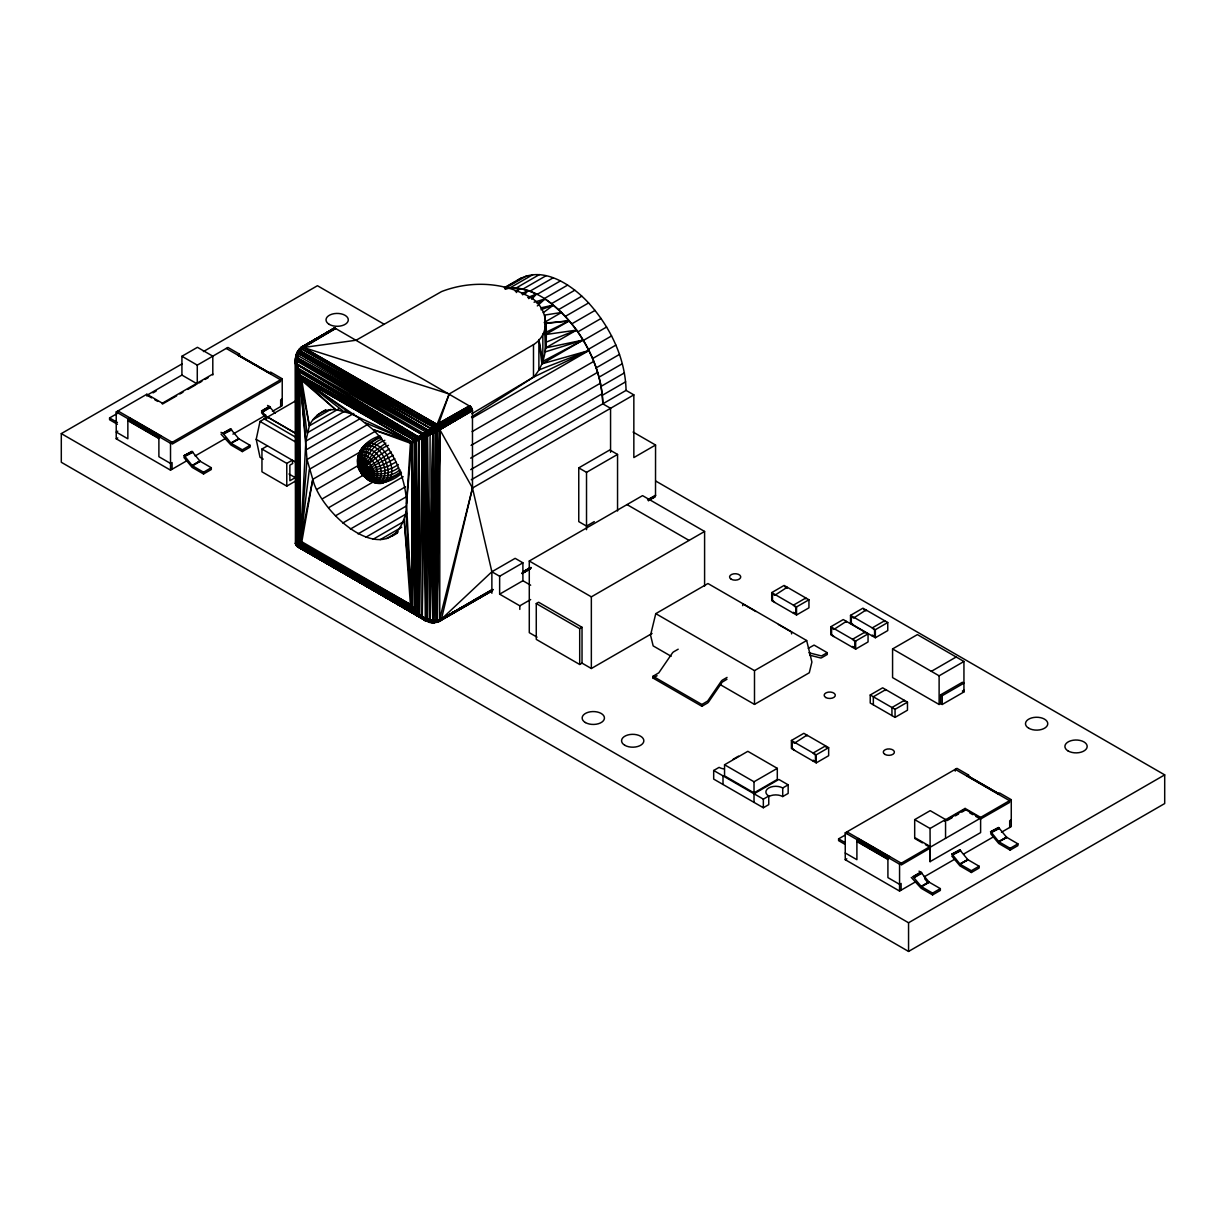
<?xml version="1.0" encoding="UTF-8"?>
<svg xmlns="http://www.w3.org/2000/svg" width="1226" height="1226" viewBox="0 0 1226 1226"><rect width="100%" height="100%" fill="white"/><g stroke="black" fill="none" stroke-linecap="round" stroke-linejoin="round"><path stroke-width="1.5" d="M299.512 546.352C293.566 547.516 297.228 540.988 301.826 541.769L410.419 604.464C416.304 612.724 425.207 621.184 435.935 621.291C447.781 618.394 431.521 625.429 427.736 621.413L297.55 546.719L295.558 543.118L295.405 361.363L298.408 351.831L303.083 346.13L298.255 350.605L295.497 359.157L295.849 544.88L425.207 620.356L431.966 622.425L440.134 620.969L434.326 622.547L426.265 620.693L416.779 613.138L411.859 606.502L412.028 442.647L414.265 440.088L299.527 374.972C298.01 369.976 292.217 356 299.113 353.701L430.556 428.364L299.267 353.226L299.696 350.023L303.083 346.13L335.142 328.231L470.707 406.725L472.47 410.649L472.485 488.025L491.871 571.776L491.871 593.277M296.11 544.283L296.738 369.777L299.941 377.409L307.021 459.505L312.783 479.32L301.826 541.769L296.294 544.696L300.462 542.229L305.856 441.099L309.35 425.82L301.826 380.535C297.428 371.631 295.129 360.03 300.401 351.034L302.883 347.28L335.663 328.43L303.527 347.479L299.65 351.801C292.815 353.103 296.615 365.195 296.738 369.777L295.727 544.605L423.813 619.62L431.108 621.827L436.962 622.134L429.192 621.092L422.296 616.295L423.813 437.789L425.943 618.272L425.958 436.808L423.828 433.222L436.9 424.38L469.681 405.806L436.9 424.38L303.481 347.51C290.869 350.82 295.159 372.474 301.826 380.535L335.495 409.545L350.345 413.407L411.691 442.172L435.261 432.272L472.47 410.649L435.261 432.272L419.353 439.383L418.526 613.475L415.629 441.268L415.093 610.272C420.058 619.161 433.207 626.547 441.437 619.13L492.806 589.629M438.065 620.387L433.36 620.371L433.36 433.238L430.234 619.85C428.257 624.77 416.304 615.375 430.157 622.149C435.199 624.448 436.885 619.084 441.437 619.13L492.837 589.461M302.056 347.464L334.637 328.154L300.768 347.709L298.194 353.686L296.907 362.773L299.527 374.972L300.845 378.436L358.053 417.514L373.164 429.636L410.419 443.23L419.353 439.383L472.378 409.974L436.793 431.46L436.793 620.31L439.843 429.805L439.031 427.246L436.839 424.426L303.527 347.479L299.006 351.77C294.761 361.026 296.738 372.03 301.826 380.535L296.646 365.471L296.922 354.038L295.405 361.363L296.202 367.923L295.742 543.225L297.55 546.719L301.826 541.769L296.248 543.241L297.075 370.942C294.868 362.114 296.523 354.544 301.412 347.264L296.585 356.061L297.504 361.455L421.836 434.372L410.419 443.23L405.959 512.238L411.859 606.502C416.472 611.897 426.617 625.413 434.219 620.724L423.353 617.613L416.794 612.004L415.629 441.268M720.168 684.583L754.496 704.398L754.496 670.637L655.772 613.644L650.546 635.145L653.167 645.903L671.143 656.278M295.619 544.329L295.757 357.701L299.788 348.72L295.972 356.505L295.864 366.038C295.435 357.685 295.481 349.471 303.481 347.51L301.673 349.257L435.506 425.912L438.111 430.755L472.378 409.974L424.778 437.345L425.943 618.272M296.263 358.283L295.466 361.164L297.167 370.88L298.041 542.919L298.286 374.068L300.401 542.244L301.795 541.769L300.462 542.229L299.941 377.409L300.416 378.19L299.527 374.972L414.725 439.72L298.301 370.252L416.457 438.693L470.202 406.22L427.736 430.541L430.081 434.586L429.713 619.682L435.613 621.812L440.885 620.54C432.717 624.187 424.319 619.498 417.851 614.977L298.056 545.463L297.167 543.394L297.075 370.942C296.125 364.934 293.06 351.326 301.305 349.778L303.527 347.479L449.206 393.975L533.494 344.644C553.248 332.307 546.827 303.619 526.782 295.435C500.852 281.643 468.746 281.03 441.559 291.573L356.122 340.23L303.527 347.479M433.36 433.238L432.763 620.341L430.341 622.149L423.813 619.62M428.303 621.551L435 622.364L427.077 620.279L419.599 614.395L422.173 438.525C406.71 444.44 427.705 432.088 422.173 438.525L422.173 616.218L423.813 437.789L425.299 618.961C429.069 620.463 437.36 625.122 439.827 619.85M433.483 426.786L436.793 431.46L435.184 620.463L437.713 621.306L441.161 620.157L433.759 621.551L424.38 619.574M432.18 620.509L433.36 620.371L435.261 432.272L439.398 428.058M530.659 585.216L522.904 580.726L522.904 562.811L515.15 558.336L491.871 571.776L441.437 619.13L439.674 620.494L437.452 620.249L439.827 429.529L436.793 620.31L438.065 430.495M440.885 620.54L435.782 621.567L430.234 619.85L432.793 433.529L440.885 426.51L471.581 407.936L438.326 426.081L410.419 443.23C420.779 441.605 446.678 417.805 418.526 436.793L416.457 438.693L418.235 437.437L416.932 439.659L412.028 442.632L414.189 609.337L419.353 614.533L419.123 439.092M301.826 380.535L297.213 367.953L297.535 364.842L417.208 437.805L297.857 368.03L297.535 364.49L421.836 434.372L297.627 360.199L297.673 357.9L427.169 430.632L428.089 430.004L299.113 353.701L430.449 428.426L438.326 426.081M433.36 620.371L436.793 431.46M298.179 543.333L298.286 374.068L299.313 543.041L300.692 542.735L414.281 610.747L298.316 545.141C294.439 548.313 298.47 543.241 301.826 541.769L298.179 543.333L295.864 543.425L295.742 542.336L296.232 544.574M296.309 542.076L295.405 543.179L296.462 545.631L297.366 545.233L422.709 618.946L426.004 620.708L429.713 619.682L432.793 433.529L430.908 431.414L419.997 435.92L418.373 437.774L428.824 432.609L424.978 435.521M295.849 360.796L296.401 356.153M610.563 452.302L610.563 408.304L602.809 403.829C602.318 377.21 591.652 351.678 576.542 330.116L546.06 342.177L546.06 322.315C546.735 340.981 547.302 362.498 533.494 377.133L471.474 416.993M296.677 358.13L296.401 365.609L298.393 374.313L300.401 542.244L312.783 479.32L360.643 451.689M298.255 350.605L295.803 357.057L299.405 349.042M401.469 473.343C392.381 482.247 371.769 488.684 363.892 475.075C363.509 460.807 370.62 445.697 384.841 440.318M369.424 480.638C356.414 469.114 366.651 444.027 382.19 439.061M186.888 460.715L170.521 470.156L116.225 438.801L116.225 411.936L127.856 418.648L129.558 417.668L127.856 420.625L158.89 438.54L160.591 435.582L158.89 436.563L158.89 456.716L170.521 463.443L172.069 462.539L172.069 469.267M381.24 437.421C366.727 441.666 361.501 456.67 363.877 470.11C365.854 476.853 370.88 482.952 378.359 482.937C401.5 483.964 390.604 451.245 376.704 445.069C362.068 436.579 352.613 460.47 360.015 471.228C387.278 491.825 351.816 438.28 362.528 475.106L364.919 475.182M857.296 840.025L856.897 841.526L887.915 859.441L888.314 857.939L857.296 840.025L858.598 838.569L858.445 840.454M394.833 458.708C384.09 464.317 371.647 471.351 359.249 469.512C353.502 454.402 364.75 440.287 379.876 435.935M398.527 467.78C386.987 476.209 368.719 476.086 358.314 466.049C362.452 440.027 387.631 490.645 363.31 475.795L361.471 468.976L362.39 466.585L365.854 468.593L366.804 471.535L365.471 473.451L362.39 471.351L360.98 472.884L367.356 479.228L362.084 474.431L363.647 472.761L364.812 475.688M359.509 455.796L359.739 453.007C356.751 457.298 356.981 463.198 359.586 467.612C367.877 470.845 370.206 482.462 380.275 482.508C394.067 472.286 374.742 440.41 360 451.153C357.226 456.624 357.839 463.413 361.425 468.424M504.959 288.784C534.858 284.11 560.006 308.032 576.542 330.116L545.555 334.56L546.06 322.315M648.401 500.79L655.512 495.779L655.558 445.023L633.091 432.058M434.786 622.471L425.207 620.356L297.611 546.735L298.087 544.972L296.462 545.631L333.104 566.473L298.148 546.597L299.65 546.045M296.186 544.497L296.569 543.93C293.366 542.336 298.454 546.275 300.692 542.735L410.419 604.464L414.189 609.337L411.859 606.502L406.542 503.702L411.752 442.755L425.146 435.766M295.696 358.697L295.405 361.915M298.623 350.299L297.044 355.892L297.504 361.455L296.385 362.973L295.926 358.482M300.768 347.709L302.393 346.56L297.673 352.383L300.615 347.923L334.177 328.2M296.385 355.279L299.159 349.471M429.989 622.103L427.736 621.413M297.949 351.678L301.673 347.188M263.238 459.137L260.019 457.267L256.203 439.352L260.019 421.438L295.527 400.948M295.543 358.927L295.926 356.735L296.079 406.588M296.539 545.723C296.125 543.854 296.707 545.831 297.305 545.999M405.959 512.238C390.864 575.086 321.013 514.659 312.783 479.32M439.751 620.187L441.437 619.13L472.485 488.025L439.904 429.774L439.751 620.187L436.073 620.984L430.234 619.85M299.65 351.801L298.148 355.709L296.585 356.061M296.248 543.241L295.681 544.114L295.558 543.118M359.126 467.826L359.249 469.512M297.627 353.778L300.033 348.613M295.972 356.505L297.964 351.203L302.117 346.943L300.431 348.445M297.673 352.383L299.098 349.716M297.136 353.946L297.657 352.077M296.401 544.896L295.696 544.175M363.31 458.953L362.16 462.723L363.877 470.11C375.355 473.68 388.427 471.351 398.297 464.577M388.458 445.36C375.754 449.988 370.191 462.248 362.39 471.351M358.207 457.865L358.145 466.539L360.015 471.228L360.321 470.477M301.857 348.644L436.839 424.426L435.506 425.912L470.202 406.22M296.232 356.26L296.922 354.038M298.638 544.145L298.316 545.141L297.719 544.482L299.389 543.179M297.535 364.842L418.127 437.1L297.535 364.49L418.526 436.793L430.004 429.79L430.449 428.426L440.134 425.207L471.167 407.293M295.527 543.363L295.681 544.114M296.508 545.861L301.121 542.091M297.044 355.892L301.964 347.157L334.637 328.154L302.27 347.157L299.006 351.77M435.276 425.667L436.992 424.625L449.206 393.975L438.647 423.721L427.736 430.541M296.585 354.299L297.474 352.214M295.864 366.038L295.757 363.356L296.447 368.413L296.646 365.471L297.566 367.769L296.508 360.475L297.627 360.183L427.169 430.632M364.122 466.861L373.976 451.704L385.868 443.076M360.383 450.54C382.512 426.909 406.235 501.066 367.509 479.535M300.676 350.115L302.577 347.203L335.142 328.231L302.883 347.28M297.029 353.103L299.067 349.977M300.339 350.054L302.27 347.157M353.716 413.469L305.856 441.099L299.941 377.409L309.35 425.82C312.415 418.327 318.837 413.331 325.871 409.852M362.927 446.938C358.329 453.789 359.172 463.612 363.877 470.11L359.586 465.482L357.685 460.348C366.375 441.513 389.899 482.247 369.241 480.347L364.582 473.313L366.635 476.378M297.305 352.368L299.788 348.72M297.152 371.171L298.087 370.359L296.646 365.471M363.892 462.999L365.961 459.949M333.15 329.012L333.763 328.369L301.167 347.372L303.083 346.13M901.11 890.168L901.11 883.44L899.562 884.344L887.915 877.617L887.915 857.464L889.632 856.484L888.528 857.572L857.495 839.657M298.117 350.789L300.615 347.923L333.411 328.645M302.163 348.766L303.205 347.709M472.194 409.3L441.161 427.2L435.261 432.272L433.927 431.935L431.613 427.981M437.529 425.115L439.674 424.625L438.816 426.847L440.885 426.51L471.918 408.595M431.491 432.41L436.962 427.92L423.338 433.299L419.997 435.92L435.015 429.054L427.613 435.169L413.346 441.375L416.196 438.571L416.702 439.26L411.752 442.142L373.164 429.636C392.351 449.375 405.775 475.857 406.542 503.702M470.707 406.725L431.782 428.242L434.893 425.606L300.401 351.034L300.018 350.038L302.577 347.203M297.734 545.892C294.976 546.52 300.968 547.133 298.194 546.014M524.682 294.47L528.115 290.547L521.571 293.75M366.88 443.521C360.674 449.314 359.739 458.861 362.39 466.585L360.75 463.275M516.269 292.554L519.962 288.478L515.257 291.19M418.526 438.126C422.526 437.529 422.434 432.763 425.774 431.874L297.382 360.214L297.152 357.992M417.009 439.782L420.886 437.728L419.353 439.383L423.2 437.069L424.778 437.345L427.261 434.648L426.004 432.395M369.057 443.015C362.988 448.854 360.03 458.8 363.647 466.631M531.655 299.221L536.513 294.056L527.716 297.535M299.067 350.238L300.37 349.012M537.325 305.933L544.988 298.945L534.061 302.224M430.081 434.586L440.885 426.51L436.195 431.491M413.285 441.222L411.752 442.142L365.731 422.97M439.031 427.246L427.567 436.058L429.713 619.682L425.958 436.808L427.951 435.628L427.261 434.648M424.257 434.234L437.789 425.407M424.824 435.261L426.74 433.82L422.388 435.72L424.671 435.015L422.909 436.64L432.977 430.219L426.28 432.947M425.805 436.64L427.613 435.169M430.525 622.118C417.162 615.912 418.495 616.724 410.419 604.464L411.859 606.502L404.197 519.901L410.419 604.464L416.779 613.138L423.353 617.613M424.533 434.755L440.134 425.207M297.949 351.448L298.96 350.636M421.407 616.096L422.173 616.218L418.909 614.824L420.533 616.693L416.702 613.184L411.507 606.502L300.738 542.72L299.558 543.425M522.613 294.838L528.115 290.547M416.932 439.659L413.499 441.636L416.549 440.916L420.886 437.728M429.682 621.95L435.751 622.241L439.674 621.015L492.561 590.488M543.241 312.707L553.37 305.121L540.727 307.864M366.451 469.757L393.301 455.29M419.997 435.92L421.974 434.801M365.746 464.072L368.612 462.018M424.533 619.513L426.74 620.509L422.909 617.965L427.077 620.279M439.031 621.459L491.887 591.039M414.097 441.881L415.093 610.272C408.35 604.464 423.935 622.057 426.265 620.693M433.927 621.291L436.195 620.678M437.973 620.708L439.552 619.682L472.485 488.025L633.842 394.864L633.842 457.574L655.558 445.023M516.483 281.045C541.049 263.942 571.485 284.325 588.603 302.945C610.15 326.821 625.321 357.854 626.072 390.389L633.842 394.864M296.186 365.731L300.416 378.19M433.682 427.046L436.9 424.38M423.047 617.858L420.641 616.632L424.671 619.437L418.219 615.191L426.004 620.708M322.576 411.752L328.721 409.898L335.495 409.545L300.845 378.436L411.691 442.172L300.692 378.022L296.723 368.229M319.863 337.273L308.4 344.077L319.863 337.211M323.143 335.326L332.966 329.488M471.903 413.714L533.494 377.133L588.894 350.559L541.892 363.877L538.888 339.571L538.888 369.961L588.894 350.559L472.179 417.943M363.463 446.249L380.443 436.379M441.437 619.13L491.871 589.691M297.167 370.88L299.313 375.708L298.179 373.302M389.24 449.007L378.359 456.072L364.582 467.183M492.116 590.625L439.674 621.015C437.1 624.126 426.296 621.107 432.364 622.486M522.322 573.109L529.923 568.726M151.626 397.883L147.013 395.232L181.923 375.079L181.923 356.26L197.447 347.31L212.803 356.168L212.803 374.987M655.68 481.006L1164.7 774.878L1164.7 803.551L908.558 951.437L61.3 462.279L61.3 433.606L181.938 363.953M203.424 351.555L317.442 285.719L383.769 324.016M116.225 411.936L146.859 394.236L162.384 403.201L212.803 374.083M181.923 356.26L197.279 365.133L212.803 356.168M213.355 355.846L227.929 347.433L239.56 354.161L239.56 356.122L239.162 355.096M117.435 424.288L109.574 419.736L109.574 417.943L117.328 413.469M153.02 392.872L156.116 391.079M239.56 354.161L237.859 355.142L270.486 373.424L238.442 354.927M176.651 395.845L162.384 404.09L162.384 403.201M179.839 394.021L183.011 392.182M187.762 389.439L195.7 384.857M198.842 383.048L201.938 381.255M205.049 379.462L208.144 377.669M117.773 431.184L116.225 432.088L127.856 438.801L127.856 418.648M116.225 438.801L117.773 437.912M301.933 347.418L319.894 337.043M158.89 436.563L170.521 443.291L282.225 378.788L282.225 405.668L272.448 411.308M221.017 432.334L222.734 433.314L230.488 428.839L238.809 438.77L250.089 445.329L250.089 447.122L242.334 451.597L230.917 444.961L221.017 434.127M275.13 413.315L269.276 406.45L261.521 410.925L267.375 417.79M282.225 398.94L280.677 399.845L280.677 406.557M192.007 451.429L183.946 455.72L192.007 451.429L200.022 461.16L211.301 467.719L211.301 469.512L203.547 473.987L192.13 467.367L183.946 457.513M222.734 433.314L230.794 429.039M261.828 411.124L269.582 406.649M184.252 455.919L192.298 451.674M223.04 433.514L231.086 429.284M262.119 411.369L269.873 406.894M184.544 456.149L192.589 451.95M223.331 433.759L231.377 429.56M262.41 411.645L270.164 407.17M184.835 456.44L192.865 452.271M223.622 434.035L231.653 429.882M262.686 411.967L270.44 407.476M195.118 455.965L226.381 437.912M232.955 434.111L265.873 415.108M264.157 419.047L267.421 416.978L296.385 433.697M192.145 465.497L199.899 461.022L192.267 465.635L185.111 456.746M223.898 434.356L230.932 443.107L238.687 438.632M230.932 443.107L238.809 438.77M200.298 461.359L192.405 465.757L203.547 472.209L211.301 467.719M231.055 443.245L239.085 438.969M504.361 287.696L521.433 277.842M505.618 287.313L514.935 281.949M505.235 288.217L526.965 275.681M505.204 288.846L509.725 288.018L532.988 274.578M509.725 288.018L516.161 288.003L539.44 274.563M231.193 443.368L242.334 449.804L250.089 445.329M516.161 288.003L522.95 289.075L546.229 275.635M522.95 289.075L529.969 291.206L553.248 277.766M317.228 415.078L325.472 410.312M296.079 480.745L286.777 486.124L261.95 471.795L261.95 449.038L267.467 445.866M312.783 419.813L330.943 409.331M528.651 298.592L536.513 294.056M309.35 425.82L339.066 408.672M560.405 280.938L537.141 294.378L529.969 291.206M344.996 411.062L307.021 432.977L299.941 377.409M567.623 285.106L544.359 298.546C578.381 322.116 601.276 362.329 602.809 403.829M537.126 303.481L544.988 298.945M551.531 303.65L574.795 290.21M305.856 450.019L360.321 418.572M261.95 449.038L286.777 463.382L292.294 460.194L292.677 463.551L289.872 465.16L289.872 480.745L296.079 477.175M558.55 309.626L581.814 296.186M368.091 424.257L307.021 459.505L300.401 542.244L309.35 469.343L375.371 431.23M544.221 322.469L561.523 312.477L544.543 315.097M565.324 316.385L588.603 302.945M545.555 334.56L569.293 320.86L544.559 323.204M571.776 323.848L595.054 310.408M546.06 342.177L545.248 328.261L545.785 347.862L576.542 330.116M577.814 331.909L601.077 318.469M317.228 489.174L358.482 465.344M541.892 363.877L583.101 340.077L545.785 347.862M583.331 340.46L606.609 327.02M391.416 452.026L365.854 468.593L368.888 467.98M410.419 443.23L413.423 441.513M471.581 407.936L420.426 436.946M322.576 498.691L363.846 474.86M588.281 349.379L611.559 335.939M328.721 507.641L374.926 480.944M592.602 358.559L615.866 345.119M472.133 431.598L593.767 361.379M335.495 515.809L403.17 476.745M596.204 367.846L619.482 354.421M471.09 445.39L597.675 372.306M342.759 523.012L405.484 486.799M599.07 377.148L622.333 363.724M470.646 458.141L600.51 383.156M350.345 529.08L406.465 496.683M601.138 386.328L624.402 372.903M358.053 533.877L405.913 506.246M470.723 469.65L602.227 393.73M602.38 395.262L625.658 381.822M365.731 537.294L406.986 513.464M471.305 479.749L626.072 390.389M373.164 539.225L404.534 521.111M380.213 539.639L401.668 527.257M386.696 538.536L398.251 531.869M392.458 535.931L397.408 533.08M594.273 521.617L586.518 526.092L578.764 521.617L578.764 467.872L609.782 449.957L617.552 454.432L617.552 511.012M578.764 467.872L586.518 472.347L617.552 454.432M417.009 613L414.786 611.299L420.38 617.245L297.826 545.769M491.871 571.776L499.641 576.251L522.904 562.811M537.034 637.152L529.28 632.677L529.28 561.018L642.547 495.626L704.598 531.456L704.598 586.151M523.257 571.577L529.755 567.822M647.527 499.825L655.558 495.197M522.674 572.22L530.965 567.439M649.075 499.503L655.512 495.779M433.483 622.241L437.513 621.72L492.729 589.905M522.077 572.986L530.858 567.929M648.937 500.024L655.374 496.3M522.399 573.247L530.689 568.466M648.707 500.453L655.144 496.745M522.123 573.63L530.046 569.048M499.641 576.251L499.641 594.166L522.904 580.726M499.641 594.166L519.809 605.813L530.659 599.545M582.028 663.128L579.699 664.477L536.268 639.39L536.268 603.56L538.597 602.227L582.028 627.298L582.028 663.128L591.346 668.507L652.079 633.444M529.28 561.018L591.346 596.847L704.598 531.456M536.268 603.56L579.699 628.647L582.028 627.298M655.772 613.644L707.954 583.53L806.662 640.524L811.903 662.025L809.283 672.768L754.496 704.398M771.721 592.602L784.119 585.43L808.945 599.775L808.945 607.835L796.532 614.992L771.721 600.663L771.721 592.602L796.532 606.931L808.945 599.775M678.193 649.198L673.687 651.788A3.295 1.9 -60 0 0 672.277 653.167L658.806 672.829L653.014 676.262L653.014 678.055L701.885 706.283L707.31 703.142A3.295 1.9 -60 0 0 708.72 701.778L722.206 682.116L726.957 679.265M653.014 678.055L657.075 675.71M727.064 677.411L722.558 680.001A3.295 1.9 -60 0 0 721.149 681.38L707.678 701.042L701.885 704.49L653.014 676.262M754.496 670.637L806.662 640.524M830.83 626.731L843.243 619.559L868.054 633.888L868.054 641.949L855.656 649.121L830.83 634.792L830.83 626.731L855.656 641.06L868.054 633.888M850.522 615.36L862.935 608.188L887.762 622.517L887.762 630.578L875.349 637.75L850.522 623.421L850.522 615.36L875.349 629.689L887.762 622.517M809.773 655.19L820.455 657.918A3.295 1.9 -60 0 0 821.818 657.642L827.274 654.485L827.274 652.692L821.466 655.956L808.899 652.753M892.574 648.937L917.4 634.608L963.942 661.488L963.942 691.939L942.227 704.475L940.664 703.586L939.116 704.475L892.574 677.61L892.574 648.937L939.116 675.817L963.942 661.488M768.763 796.563A9.869 5.701 0 0 1 782.724 796.563L788.165 793.421L788.165 784.824L782.724 787.966A9.869 5.701 0 0 0 768.763 787.966A9.869 5.701 0 0 0 768.763 796.026L768.763 804.624L763.338 807.75L713.685 779.092L713.685 770.495L719.126 767.353A9.869 5.701 0 0 0 723.539 768.84M733.087 759.292L738.512 756.166M724.551 764.763L747.829 751.323L777.299 768.35L777.299 779.445L754.021 792.885L724.551 775.874L724.551 764.763L754.021 781.774L777.299 768.35M791.414 740.489L803.827 733.317L828.653 747.645L828.653 755.706L816.24 762.879L791.414 748.55L791.414 740.489L816.24 754.818L828.653 747.645M870.23 694.989L882.643 687.817L907.47 702.146L907.47 710.206L895.057 717.379L870.23 703.05L870.23 694.989L895.057 709.318L907.47 702.146M931.362 671.342L956.188 656.998M825.558 745.868L813.144 753.025L815.459 755.262L815.459 761.53L813.144 760.197L813.144 761.085M940.664 694.805L962.395 682.269L963.942 683.158L942.227 695.694L940.664 694.805L940.664 703.586M713.685 770.495L763.338 799.153L768.763 796.026M963.942 690.146L962.395 691.035L963.942 691.939M915.914 881.617L899.562 891.057L845.25 859.702L845.25 832.837L956.954 768.35L968.601 775.062L968.601 777.039M844.898 844.27L838.599 840.638L838.599 838.845L844.806 835.274M845.25 832.837L856.897 839.549L858.598 838.569M968.601 775.062L966.885 776.043L967.743 775.813M845.25 859.702L846.798 858.813M945.553 819.535L930.044 828.485L930.197 861.725L930.197 846.492L914.688 837.542L914.688 819.627L930.197 810.662L945.553 819.535L945.553 838.339M944.48 820.332L965.107 808.424L980.616 817.39L1011.266 799.689L1011.266 826.569L1001.489 832.209M944.48 821.236L965.107 809.329L980.463 818.186L930.044 847.304M947.208 820.546L952.096 817.727M955.345 815.857L958.594 813.972M961.858 812.102L965.107 810.217L965.107 808.424M887.915 857.464L899.562 864.192L930.197 846.492M930.044 861.633L980.616 832.607L980.616 817.39M940.342 888.62L929.185 882.184L920.741 872.146L912.972 876.621L921.431 886.659L932.572 893.11L940.342 888.62L940.342 890.413L932.572 894.903L921.155 888.268L911.27 877.418M1011.266 819.842L1009.703 820.746L1009.703 827.458M913.278 876.82L921.033 872.33M959.82 849.94L951.759 854.231L959.82 849.94L967.85 859.671L979.13 866.23L979.13 868.023L971.36 872.498L959.943 865.878L951.759 856.009M998.608 827.55L990.547 831.826L998.608 827.55L1006.638 837.281L1017.902 843.84L1017.902 845.633L1010.147 850.108L998.73 843.473L990.654 833.695M913.585 877.05L921.339 872.575M952.066 854.43L960.127 850.185M990.853 832.025L998.914 827.795M913.876 877.341L921.63 872.851M952.372 854.66L960.418 850.461M991.16 832.27L999.205 828.071M914.136 877.647L921.906 873.173M952.648 854.936L960.678 850.783M991.436 832.546L999.466 828.378M924.143 876.866L955.406 858.813M963.636 854.062L993.259 836.96M921.186 886.398L928.94 881.923M952.924 855.258L959.958 864.008L967.728 859.533M991.711 832.868L998.746 841.618L1006.515 837.143M921.308 886.536L929.063 882.061M959.958 864.008L967.85 859.671M998.746 841.618L1006.638 837.281M921.431 886.659L929.323 882.276M960.081 864.146L968.111 859.87M998.868 841.756L1006.898 837.481M960.356 864.361L971.36 870.705L979.13 866.23M999.006 841.864L1010.147 848.315L1017.902 843.84M61.3 433.606L908.558 922.764L1164.7 774.878M395.967 462.141L387.784 466.37L370.037 471.52M451.904 612.893L455.229 610.977M475.121 599.514L478.431 597.614M522.628 572.496L530.919 567.73M399.921 469.788C390.404 478.079 377.409 476.761 366.451 472.868C372.627 478.569 381.7 481.741 389.929 479.167M451.812 612.985L455.107 611.1M458.401 609.215L461.696 607.33M473.221 600.725L476.516 598.824M479.81 596.939L484.76 594.104M524.284 571.454L527.578 569.569M400.871 471.428C392.029 479.657 379.891 479.289 369.409 475.29M384.336 482.4L401.377 472.638M437.176 428.303L431.108 431.751M439.23 427.659L429.008 432.931M649.734 499.074L654.454 497.296M439.552 428.456L429.376 433.529M439.766 429.192L436.073 431.2M437.452 620.249L436.073 620.984L439.552 620.785M538.888 339.571L542.842 361.363L583.101 340.077L545.248 351.908L545.248 316.369M413.499 608.97L415.476 610.9M419.277 439.782L422.173 438.525M545.248 332.66L569.293 320.86L544.727 323.603M432.165 622.471L440.134 620.969L431.966 622.425M299.313 543.041L296.447 543.562M999.021 793.789L997.918 793.958L999.619 792.977L1011.266 799.689M437.513 621.72L436.471 621.459L438.571 621.735M430.004 429.79L438.586 426.464M298.194 353.686L299.267 353.226L432.732 426.955L299.972 351.862L433.299 426.602L300.401 351.034M297.244 365.21L296.907 362.773L297.412 365.149M540.988 309.734L553.37 305.121M436.732 427.537L425.774 431.874M418.526 436.793L422.265 435.491M298.148 546.597L299.466 546.367M435.276 621.996L436.992 621.49M435.506 622.134L437.253 621.628M435.077 621.812L436.762 621.321M437.789 621.797L432.334 622.134M439.23 621.275L431.307 621.674M438.326 621.797L435.751 622.241M438.065 621.812L433.682 622.364M388.412 480.807C379.937 483.58 371.784 478.615 365.471 473.451L369.838 478.906L375.371 482.216C390.91 475.795 372.474 443.858 359.126 454.11L359.249 460.547L361.777 467.075M379.079 482.906L381.93 482.308M358.666 467.765L359.586 467.612M419.997 616.877L424.257 619.62M808.271 648.339L814.079 645.091L827.274 652.692M414.878 440.134L300.692 378.022L299.466 375.631M434.219 620.724L429.912 620.31L425.008 617.858M437.176 621.98L431.675 621.275L427.951 619.391M425.637 618.655L429.56 620.739M296.922 546.275L427.169 621.153L425.774 620.632M428.64 621.444L430.908 621.965M269.981 372.888L268.892 373.056L270.594 372.076L282.225 378.788M369.409 469.16L373.256 470.048M422.296 616.295L419.123 614.686L420.87 616.479M365.363 477.45L363.31 475.795M371.647 481.144L373.976 482.262M428.824 621.352L424.978 619.237M297.611 546.735L427.169 621.153L298.424 546.704L332.966 566.458M414.265 440.088L300.692 378.022L412.181 441.774M297.811 358.421L427.644 430.311L299.113 353.701M298.301 370.252L417.208 437.805M336.414 568.358L347.969 574.933L344.751 573.048M366.145 585.292L376.045 590.932L366.206 585.277M379.355 592.817L382.65 594.702L379.401 592.802M385.96 596.572L390.91 599.407M336.506 568.343L339.801 570.213M336.261 568.343L339.556 570.213M342.836 572.098L354.36 578.687M357.64 580.557L382.313 594.671M393.837 601.246L397.117 603.131M400.412 605.016L403.706 606.885M415.216 613.475L418.51 615.345M298.056 545.463L418.449 615.084L298.914 544.482L414.281 610.747L300.324 543.087M863.717 609.537L866.046 610.87L866.046 609.981L853.633 618.042L851.304 616.693L851.304 622.961L853.633 625.199M784.901 586.779L787.23 588.128L787.23 587.223L774.817 595.284L772.487 593.951L772.487 600.219L774.817 602.456M627.022 504.591L689.089 540.421M755.906 611.498L742.711 603.882L742.711 605.675M778.403 624.478L791.582 632.095L791.582 633.888M298.148 355.709L427.644 430.311M967.988 775.874L999.221 793.912M967.467 775.828L999.389 794.096M238.15 355.004L270.563 373.715M967.191 775.905L998.209 793.82M226.228 348.429L280.524 379.769L280.524 381.562L172.222 444.088L172.222 442.295L117.926 410.94L117.926 412.733M267.559 405.454L269.276 406.45M969.705 812.884L972.785 814.646M975.85 816.424L978.93 818.202M980.463 819.091L1009.55 802.463L1009.55 800.685L955.253 769.33L955.253 771.123M296.385 433.881L267.421 416.978M264.157 418.863L296.34 437.621M181.923 375.079L197.279 383.937L197.279 365.133M825.558 746.757L827.872 748.105M260.019 421.438L295.405 441.881M256.203 439.352L295.481 462.033M914.688 819.627L930.044 828.485M288.984 473.987L295.405 477.711M154.691 399.661L157.771 401.438M914.688 838.431L922.366 842.875M925.431 844.637L928.511 846.415M930.044 848.193L901.263 864.989L901.263 863.196L846.967 831.856L846.967 833.649M788.165 784.824L778.847 779.445L754.021 793.789L754.021 802.386M919.025 871.15L920.741 872.146M129.266 417.867L160.299 435.782M858.307 838.768L889.325 856.683M128.975 418.127L160.008 436.042M858.016 839.028L889.049 856.943M128.715 418.418L159.748 436.333M857.74 839.32L888.773 857.235M128.469 418.756L159.503 436.671M128.255 419.123L159.288 437.038M128.086 419.507L159.119 437.421M857.112 840.408L888.145 858.323M127.964 419.89L158.997 437.805M856.989 840.791L888.022 858.706M127.887 420.257L158.92 438.172M856.913 841.174L887.946 859.089M109.574 417.943L117.435 422.495M838.599 838.845L844.898 842.477M845.25 852.99L856.897 859.702L856.897 839.549M299.175 544.206L414.281 610.747M297.489 546.428L421.836 618.302M297.627 360.199L424.027 433.713M298.914 544.482L415.507 612.387M298.562 371.585L414.725 439.72M413.438 609.613L300.692 542.75L411.507 606.502L414.878 611.238L411.752 606.87M367.478 476.408L370.942 478.646M261.521 412.718L266.594 418.894M366.804 471.535L373.256 476.178M415.338 610.977L416.794 612.004M350.345 413.407L300.845 378.436L342.759 410.725M358.207 464.424L359.586 465.482M420.426 616.739L410.419 604.464M413.423 609.015L416.779 613.138M924.634 878.659L926.994 881.571M360.98 472.884L362.528 475.106M358.666 461.635L360.229 463.857M298.393 374.313L299.251 375.738M359.877 470.999L361.103 473.129M295.864 363.279L296.401 365.609L295.987 360.705M295.619 360.98L295.619 363.509M412.028 442.647L415.093 610.272M416.549 440.916L418.526 613.475M425.958 436.808L427.598 619.007M295.849 357.195L296.079 435.445M411.752 442.755L411.859 606.502M1010.147 848.315L1010.147 850.108M971.36 870.705L971.36 872.498M942.227 695.694L942.227 704.475M939.116 675.817L939.116 704.475M932.572 893.11L932.572 894.903M908.558 922.764L908.558 951.437M904.359 701.257L904.359 700.352L891.946 707.525L891.946 715.586M899.562 864.192L899.562 891.057M895.057 709.318L895.057 717.379M885.754 690.499L885.754 689.61L873.341 696.782L873.341 704.843M884.666 621.628L884.666 620.724L872.253 627.896L874.582 630.133L874.582 636.401L872.253 635.053L872.253 635.957M875.349 629.689L875.349 637.75M864.958 632.999L864.958 632.11L852.545 639.267L854.874 641.505L854.874 647.772L852.545 646.439L852.545 647.328M855.656 641.06L855.656 649.121M846.338 622.256L846.338 621.352L833.925 629.413L831.596 628.08L831.596 634.348L833.925 636.585M816.24 754.818L816.24 762.879M806.938 736.014L806.938 735.11L794.525 743.171L792.195 741.837L792.195 748.105L794.525 750.343M805.85 598.87L805.85 597.981L793.437 605.138L795.766 607.376L795.766 613.644L793.437 612.31L793.437 613.199M796.532 606.931L796.532 614.992M782.724 787.966L782.724 796.563M763.338 799.153L763.338 807.75M754.021 781.774L754.021 792.885M723.003 775.874L723.003 784.471M701.885 704.49L701.885 706.283M591.346 596.847L591.346 668.507M586.518 472.347L586.518 529.678M579.699 628.647L579.699 664.477M542.842 334.054L542.842 361.363M533.494 344.644L533.494 377.133M519.809 605.813L519.809 609.399M286.777 463.382L286.777 486.124M242.334 449.804L242.334 451.597M203.547 472.209L203.547 473.987M170.521 443.291L170.521 470.156M146.859 394.236L146.859 396.029M354.575 578.703L351.28 576.818L354.651 578.687M731.217 579.224A5.578 3.218 0 0 0 740.55 577.783A5.578 3.218 0 0 0 733.715 573.829A5.578 3.218 0 0 0 731.217 579.224M884.911 754.404A5.578 3.218 0 0 0 894.229 752.963A5.578 3.218 0 0 0 887.409 749.025A5.578 3.218 0 0 0 884.911 754.404M825.803 697.533A5.578 3.218 0 0 0 835.121 696.092A5.578 3.218 0 0 0 828.301 692.138A5.578 3.218 0 0 0 825.803 697.533M329.273 324.4A11.141 6.437 0 0 0 347.923 321.519A11.141 6.437 0 0 0 334.269 313.641A11.141 6.437 0 0 0 329.273 324.4M1068.152 750.986A11.141 6.437 0 0 0 1086.803 748.105A11.141 6.437 0 0 0 1073.148 740.228A11.141 6.437 0 0 0 1068.152 750.986M1028.752 728.244A11.141 6.437 0 0 0 1047.387 725.363A11.141 6.437 0 0 0 1033.748 717.471A11.141 6.437 0 0 0 1028.752 728.244M585.415 722.558A11.141 6.437 0 0 0 604.066 719.662A11.141 6.437 0 0 0 590.411 711.785A11.141 6.437 0 0 0 585.415 722.558M624.816 745.301A11.141 6.437 0 0 0 643.466 742.42A11.141 6.437 0 0 0 629.812 734.543A11.141 6.437 0 0 0 624.816 745.301"/></g></svg>
